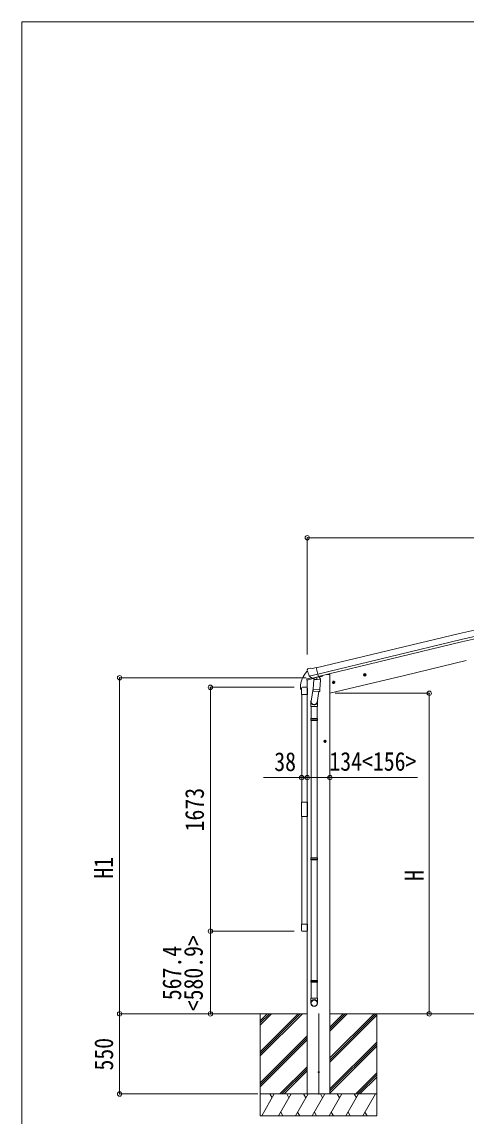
# Model space of a CAD drawing. Units: millimetres at full size, sheet at 1:30. Extents: x -8385 to 8479, y -5853 to 5787.
# Drawn here: x -8385 to -5339, y -1721 to 5787 of the extents above; entities that cross this region are included whole.
import ezdxf
from ezdxf.enums import TextEntityAlignment as Align

# ---------------------------------------------------------------- set-up
doc = ezdxf.new("R2010")
doc.units = ezdxf.units.MM
doc.header["$LTSCALE"] = 30
doc.header["$PDMODE"] = 32
doc.header["$PDSIZE"] = 30
for name, color, linetype, lineweight in [('0-0_0', 7, 'Continuous', 9), ('0-1_本体', 4, 'Continuous', 9), ('0-2_部品', 7, 'Continuous', 9), ('0-8_PARTS2', 2, 'Continuous', 9), ('0-A_寸法', 6, 'Continuous', 9), ('1-2_GLASS_SEAL', 7, 'Continuous', 9), ('1-A', 6, 'Continuous', 9), ('F-0_240', 7, 'Continuous', 9)]:
    doc.layers.add(name, color=color, linetype=linetype, lineweight=lineweight)
doc.styles.add('ＭＳ ゴシック', font='')
doc.styles.get('ＭＳ ゴシック').set_extended_font_data('MS Gothic')

msp = doc.modelspace()

# ---------------------------------------------------------------- linework, layer by layer
at = {"layer": '0-0_0'}
for p, q in [((-6428.84, -1018.94), (-6930.51, -1018.95)), ((-6751.29, -1067.54), (-6702.69, -1018.94)), ((-6751.29, -1018.95), (-6751.29, -1718.95)), ((-6751.29, -1279.67), (-6490.56, -1018.95)), ((-6751.29, -1293.82), (-6476.42, -1018.95)), ((-6751.29, -1307.96), (-6462.28, -1018.95)), ((-6751.29, -1095.83), (-6674.41, -1018.95)), ((-6751.29, -1081.69), (-6688.55, -1018.95)), ((-6272.84, -1321.72), (-5970.06, -1018.95)), ((-6272.84, -1335.87), (-5955.92, -1018.95)), ((-6272.84, -1137.88), (-6153.91, -1018.95)), ((-6272.84, -1123.74), (-6168.05, -1018.95)), ((-6272.84, -1109.59), (-6182.19, -1018.95)), ((-6272.84, -1350.01), (-5951.29, -1028.46)), ((-6272.34, -1018.95), (-1193.19, -1018.95)), ((-5951.29, -1018.95), (-5951.29, -1718.95)), ((-6751.29, -1491.81), (-6428.84, -1169.36)), ((-6751.29, -1505.95), (-6428.84, -1183.5)), ((-6751.29, -1520.09), (-6428.84, -1197.64)), ((-6272.84, -1533.86), (-5951.29, -1212.31)), ((-6272.84, -1548), (-5951.29, -1226.45)), ((-6272.84, -1562.14), (-5951.29, -1240.59)), ((-6616.3, -1568.95), (-6428.84, -1381.49)), ((-6602.16, -1568.95), (-6428.84, -1395.63)), ((-6588.01, -1568.95), (-6428.84, -1409.77)), ((-6095.8, -1568.95), (-5951.29, -1424.44)), ((-6081.66, -1568.95), (-5951.29, -1438.58)), ((-6067.51, -1568.95), (-5951.29, -1452.72)), ((-5951.29, -1568.95), (-6751.29, -1568.95)), ((-6741, -1718.95), (-6654.4, -1568.95)), ((-6669.4, -1594.93), (-6684.4, -1568.95)), ((-6625.53, -1718.95), (-6538.93, -1568.95)), ((-6553.93, -1594.93), (-6568.93, -1568.95)), ((-6510.06, -1718.95), (-6423.46, -1568.95)), ((-6438.46, -1594.93), (-6453.46, -1568.95)), ((-6284.29, -1568.95), (-6418.29, -1568.95)), ((-6394.59, -1718.95), (-6307.99, -1568.95)), ((-6322.99, -1594.93), (-6337.99, -1568.95)), ((-6279.12, -1718.95), (-6192.52, -1568.95)), ((-6207.52, -1594.93), (-6222.52, -1568.95)), ((-6163.65, -1718.95), (-6077.05, -1568.95)), ((-6107.05, -1568.95), (-6092.05, -1594.93)), ((-6048.18, -1718.95), (-5961.58, -1568.95)), ((-6751.29, -1718.95), (-5951.29, -1718.95)), ((-6610.53, -1692.97), (-6595.53, -1718.95)), ((-6495.06, -1692.97), (-6480.06, -1718.95)), ((-6379.59, -1692.97), (-6364.59, -1718.95)), ((-6264.12, -1692.97), (-6249.12, -1718.95)), ((-6148.65, -1692.97), (-6133.65, -1718.95)), ((-6033.18, -1692.97), (-6018.18, -1718.95))]:
    msp.add_line(p, q, dxfattribs=at)
at = {"layer": '0-1_本体'}
for p, q in [((-5383.92, 1590.83), (-6367.17, 1354.78)), ((-5373.85, 1548.86), (-6357.09, 1312.8)), ((-5369.92, 1532.49), (-6353.17, 1296.46)), ((-5762.13, 1303.61), (-5339.34, 1405.11)), ((-6293.34, 1310.43), (-6326.61, 1302.45)), ((-6272.84, 1310.43), (-6292.84, 1310.43)), ((-6272.84, -1568.95), (-6272.84, 1310.43)), ((-6272.84, 1181), (-5762.13, 1303.61)), ((-6428.84, -1568.95), (-6428.84, 1271.29))]:
    msp.add_line(p, q, dxfattribs=at)
for radius in [7073, 7029.83, 7013]:
    msp.add_arc((-3732.76, -5286.74), radius, 76.5, 103.5, dxfattribs=at)
at = {"layer": '0-2_部品'}
for p, q in [((-6421.23, 1349.69), (-6408.05, 1352.86)), ((-6393.49, 1350.18), (-6406.75, 1352.88)), ((-6393.49, 1350.18), (-6367.56, 1356.41)), ((-6430.67, 1270.73), (-6387.85, 1281.01)), ((-6430.67, 1277.62), (-6430.67, 1270.73)), ((-6428.55, 1338.87), (-6428.27, 1337.72)), ((-6401.43, 1287.01), (-6428.37, 1280.54)), ((-6424.33, 1347.45), (-6428.19, 1341.15)), ((-6414.49, 1298.56), (-6356.99, 1312.37)), ((-6397.64, 1283.65), (-6414.02, 1298.14)), ((-6394.93, 1283.09), (-6387.41, 1284.89)), ((-6394.1, 1283.2), (-6392.57, 1283.57)), ((-6392.57, 1283.57), (-6355.86, 1292.38)), ((-6390.73, 1283.34), (-6390.78, 1282.6)), ((-6390.02, 1281.56), (-6364.21, 1275.12)), ((-6381.33, 1279.39), (-6381.56, 1276.11)), ((-6361.81, 1290.56), (-6362.84, 1275.95)), ((-6355.86, 1292.38), (-6354.33, 1292.75)), ((-6352.78, 1294.85), (-6351.84, 1294.79)), ((-6351.84, 1294.79), (-6338.52, 1279.47)), ((-6348.15, 1290.54), (-6329.95, 1294.91)), ((-6338.52, 1279.47), (-6338.96, 1273.13)), ((-6326.11, 1302.93), (-6326.11, 1299.77)), ((-6024.42, 1309.54), (-6043.87, 1304.87)), ((-6041.45, 1305.45), (-6039.31, 1312.65)), ((-6036.28, 1300.01), (-6041.45, 1305.45)), ((-6039.31, 1312.65), (-6032.02, 1314.4)), ((-6031.81, 1297.48), (-6036.48, 1316.93)), ((-6032.02, 1314.4), (-6026.85, 1308.96)), ((-6387.42, 1214.5), (-6401.96, 1126.63)), ((-6388.64, 1196.91), (-6387.77, 1209.38)), ((-6383.11, 1276.21), (-6387.78, 1209.38)), ((-6342.09, 1206.18), (-6387.78, 1209.38)), ((-6337.42, 1273.02), (-6383.11, 1276.21)), ((-6342.1, 1206.18), (-6342.99, 1193.49)), ((-6342.09, 1206.18), (-6337.42, 1273.02)), ((-6238.35, 1258.18), (-6257.79, 1253.51)), ((-6255.37, 1254.09), (-6253.24, 1261.29)), ((-6250.2, 1248.65), (-6255.37, 1254.09)), ((-6253.24, 1261.29), (-6245.94, 1263.04)), ((-6245.73, 1246.12), (-6250.4, 1265.57)), ((-6245.94, 1263.04), (-6240.77, 1257.6)), ((-6388.24, 1195.55), (-6388.25, 1195.55)), ((-6386.8, 1194.77), (-6345.1, 1191.86)), ((-6348.64, 1192.1), (-6361.26, 1117.31)), ((-6404.11, 1089.47), (-6404.11, 1123.82)), ((-6358.11, 1089.47), (-6404.11, 1089.47)), ((-6402.11, 1089.47), (-6402.11, 1006.81)), ((-6360.11, 1089.47), (-6360.11, 1006.81)), ((-6358.11, 1124.12), (-6358.11, 1089.47)), ((-6404.11, 1004.81), (-6403.11, 1006.81)), ((-6358.11, 1004.81), (-6404.11, 1004.81)), ((-6358.11, 996.81), (-6404.11, 996.81)), ((-6359.11, 1006.81), (-6403.11, 1006.81)), ((-6359.11, 994.81), (-6403.11, 994.81)), ((-6402.11, 994.81), (-6402.11, 50.62)), ((-6360.11, 994.81), (-6360.11, 50.62)), ((-6358.11, 1004.81), (-6359.11, 1006.81)), ((-6358.11, 996.81), (-6359.11, 994.81)), ((-6358.11, 1004.81), (-6358.11, 996.81)), ((-6296.6, 850.93), (-6316.6, 850.93)), ((-6314.11, 850.93), (-6310.36, 857.43)), ((-6310.36, 844.43), (-6314.11, 850.93)), ((-6310.36, 857.43), (-6302.85, 857.43)), ((-6306.6, 840.93), (-6306.6, 860.93)), ((-6302.85, 857.43), (-6299.1, 850.93)), ((-6404.11, 48.62), (-6403.11, 50.62)), ((-6358.11, 48.62), (-6404.11, 48.62)), ((-6358.11, 40.62), (-6404.11, 40.62)), ((-6359.11, 50.62), (-6403.11, 50.62)), ((-6359.11, 38.62), (-6403.11, 38.62)), ((-6402.11, 38.62), (-6402.11, -789.56)), ((-6360.11, 38.62), (-6360.11, -789.56)), ((-6358.11, 48.62), (-6359.11, 50.62)), ((-6358.11, 40.62), (-6359.11, 38.62)), ((-6358.11, 48.62), (-6358.11, 40.62)), ((-6404.11, -791.56), (-6403.11, -789.56)), ((-6358.11, -791.56), (-6404.11, -791.56)), ((-6358.11, -799.56), (-6404.11, -799.56)), ((-6359.11, -789.56), (-6403.11, -789.56)), ((-6359.11, -801.56), (-6403.11, -801.56)), ((-6402.11, -801.56), (-6402.11, -911.56)), ((-6360.11, -801.56), (-6360.11, -911.56)), ((-6358.11, -791.56), (-6359.11, -789.56)), ((-6358.11, -799.56), (-6359.11, -801.56)), ((-6358.11, -791.56), (-6358.11, -799.56)), ((-6404.11, -945.71), (-6404.11, -911.56)), ((-6358.11, -911.56), (-6404.11, -911.56)), ((-6358.11, -945.71), (-6358.11, -911.56))]:
    msp.add_line(p, q, dxfattribs=at)
for points in [[(-6362.13, 1290.96), (-6352.41, 1293.29), (-6367.56, 1356.41)], [(-6414.76, 1299.14), (-6414.18, 1298.3), (-6414.02, 1298.14)], [(-6362.13, 1290.96), (-6362.37, 1290.81), (-6387.13, 1284.86), (-6387.41, 1284.89)], [(-6026.85, 1308.96), (-6028.98, 1301.76), (-6036.28, 1300.01)], [(-6240.77, 1257.6), (-6242.9, 1250.4), (-6250.2, 1248.65)], [(-6404.11, 1004.81), (-6404.11, 996.81), (-6403.11, 994.81)], [(-6299.1, 850.93), (-6302.85, 844.43), (-6310.36, 844.43)], [(-6404.11, 48.62), (-6404.11, 40.62), (-6403.11, 38.62)], [(-6404.11, -791.56), (-6404.11, -799.56), (-6403.11, -801.56)]]:
    msp.add_lwpolyline(points, dxfattribs=at)
for centre, radius in [((-6034.15, 1307.2), 8.5), ((-6034.15, 1307.2), 7.7), ((-6034.15, 1307.2), 6.5), ((-6248.07, 1255.85), 8.5), ((-6248.07, 1255.85), 7.7), ((-6248.07, 1255.85), 6.5), ((-6306.6, 850.93), 8.5), ((-6306.6, 850.93), 7.7), ((-6306.6, 850.93), 6.5)]:
    msp.add_circle(centre, radius, dxfattribs=at)
at = {"layer": '0-2_部品', "color": 4}
msp.add_circle((-6350.34, -1418.95), 4.5, dxfattribs=at)
at = {"layer": '0-2_部品'}
for centre, radius, start, end in [((-6407.35, 1349.94), 3, 78.5, 103.5), ((-6427.67, 1277.62), 3, 103.5, 180), ((-6231.47, 1384.97), 202.4, 193.5, 205.09125), ((-6420.07, 1344.83), 5, 103.5, 148.5), ((-6394.21, 1283.69), 0.5, 248.23754, 283.5), ((-6391.23, 1283.38), 0.5, 356, 103.5), ((-6389.78, 1282.53), 1, 176, 256), ((-6361.22, 1290.48), 0.604, 100.59842, 172.20595), ((-6354.45, 1293.23), 0.5, 283.5, 318.76246), ((-6331.11, 1299.77), 5, 283.5, 0), ((-6363.86, 1276.09), 1.03, 250.03897, 351.96569), ((-6386.7, 1196.74), 1.95, 175.04017, 217.47766), ((-6386.66, 1196.77), 2, 217.40962, 266), ((-6344.96, 1193.85), 2, 266, 349.46843)]:
    msp.add_arc(centre, radius, start, end, dxfattribs=at)
for centre, major_axis, ratio, start_param, end_param in [((-6425.63, 1339.58), (-1.57, -2.57), 0.99628, 4.712389, 5.4996506), ((-6395.65, 1285.91), (-0.73, -2.92), 0.997631, 5.8041905, 6.6006116), ((-6395.6, 1286.14), (2.63, 3.16), 0.650902, 4.0958226, 4.1686332), ((-6395.63, 1286.01), (-0.73, -2.92), 0.997631, 0.3902369, 0.4789948), ((-6381.11, 1124.12), (23, 0), 0.996195, 2.5560258, 6.5663028), ((-6381.11, 1124.12), (21, 0), 0.996195, 2.9349147, 5.9512394), ((-6381.11, -943.96), (-23, 0), 0.996195, 3.1415927, 6.2831853), ((-6381.11, -945.71), (-23, 0), 0.996195, 3.1415927, 6.2831853), ((-6381.11, -945.71), (0, -23.43), 0.981806, 4.712389, 7.8539816)]:
    msp.add_ellipse(centre, major_axis=major_axis, ratio=ratio, start_param=start_param, end_param=end_param, dxfattribs=at)
msp.add_ellipse((-6381.11, -945.71), major_axis=(21, 0), ratio=0.996195, dxfattribs=at)
at = {"layer": '0-8_PARTS2'}
msp.add_line((-6350.34, -1016.45), (-6350.34, -1571.45), dxfattribs=at)
at = {"layer": '0-A_寸法'}
for p, q in [((-6428.84, 2247.95), (-6428.84, 1445.62)), ((-6428.84, 2247.95), (-1036.82, 2247.95)), ((-7715.12, 1287.26), (-6436.29, 1287.26)), ((-7715.12, -1018.95), (-7715.12, 1287.26)), ((-7092.69, 1221.42), (-7092.69, -451.58)), ((-5591.79, 1181.03), (-6236.92, 1181.03)), ((-5591.79, -1018.95), (-5591.79, 1181.03)), ((-6272.84, 602.3), (-6428.84, 602.3)), ((-6272.84, 602.3), (-5672.84, 602.3)), ((-7715.12, -1018.95), (-6766.1, -1018.95)), ((-7715.12, -1018.95), (-6768.85, -1018.95)), ((-7715.12, -1018.95), (-7715.12, -1568.95)), ((-7081.41, -1018.95), (-6768.85, -1018.95)), ((-7715.12, -1568.95), (-6767.13, -1568.95))]:
    msp.add_line(p, q, dxfattribs=at)
for p in [(-6428.84, 2247.95), (-7715.12, 1287.26), (-5591.79, 1181.03), (-6428.84, 602.3), (-6272.84, 602.3), (-7715.12, -1018.95), (-5591.79, -1018.95), (-7715.12, -1568.95)]:
    msp.add_point(p, dxfattribs=at)
at = {"layer": '1-2_GLASS_SEAL'}
for p, q in [((-6475.34, 1221.5), (-6475.34, 1209.75)), ((-6474.84, 1209.25), (-6468.58, 1209.25)), ((-6468.08, 1216.51), (-6468.08, 1209.75)), ((-6467.84, 1173.02), (-6467.84, 1216.72)), ((-6462.34, 1222.22), (-6433.34, 1222.22)), ((-6462.08, 1222.51), (-6428.84, 1222.51)), ((-6427.84, 1216.72), (-6427.84, 1173.02)), ((-6427.84, 1173.02), (-6467.84, 1173.02)), ((-6467.84, -402.98), (-6467.84, -446.68)), ((-6427.84, -402.98), (-6467.84, -402.98)), ((-6427.84, -446.68), (-6427.84, -402.98)), ((-6462.34, -452.18), (-6433.34, -452.18))]:
    msp.add_line(p, q, dxfattribs=at)
at = {"layer": '1-2_GLASS_SEAL', "color": 4}
for p, q in [((-6466.84, 1173.02), (-6466.84, 434.01)), ((-6428.84, 1173.02), (-6428.84, 434.01)), ((-6466.84, 336.01), (-6466.84, -402.98)), ((-6428.84, -402.98), (-6428.84, 336.01))]:
    msp.add_line(p, q, dxfattribs=at)
at = {"layer": '1-2_GLASS_SEAL'}
msp.add_lwpolyline([(-6467.84, 434.01), (-6427.84, 434.01), (-6427.84, 336.01), (-6467.84, 336.01)], close=True, dxfattribs=at)
for centre, radius, start, end in [((-6323.08, 1221.5), 152.26, 135.14293, 180), ((-6426.6, 1323.53), 6.95, 95.39711, 129.45641), ((-6474.84, 1209.75), 0.5, 180, 270), ((-6468.58, 1209.75), 0.5, 270, 0), ((-6462.08, 1216.51), 6, 90, 180), ((-6462.34, 1216.72), 5.5, 90, 180), ((-6433.34, 1216.72), 5.5, 0, 90), ((-6462.34, -446.68), 5.5, 180, 270), ((-6433.34, -446.68), 5.5, 270, 0)]:
    msp.add_arc(centre, radius, start, end, dxfattribs=at)
at = {"layer": '1-A'}
for p, q in [((-7092.69, 1221.42), (-6519.16, 1221.42)), ((-6428.92, 602.3), (-6728.92, 602.3)), ((-6428.92, 602.3), (-6466.94, 602.3)), ((-7092.69, -451.58), (-6519.16, -451.58)), ((-7092.69, -1018.95), (-7092.69, -451.58)), ((-7092.69, -1018.95), (-6519.16, -1018.95))]:
    msp.add_line(p, q, dxfattribs=at)
for p in [(-7092.69, 1221.42), (-6466.94, 602.3), (-6428.92, 602.3), (-7092.69, -451.58), (-7092.69, -1018.95)]:
    msp.add_point(p, dxfattribs=at)
at = {"layer": 'F-0_240', "color": 5}
for q in [(-8385.45, -5852.66), (8054.55, 5787.34)]:
    msp.add_line((-8385.45, 5787.34), q, dxfattribs=at)

# ---------------------------------------------------------------- texts
at = {"layer": '0-A_寸法', "color": 7, "style": 'ＭＳ ゴシック', "width": 0.85}
msp.add_text('134<156>', height=129, dxfattribs=at).set_placement((-6276.84, 610.3), align=Align.BOTTOM_LEFT)
for s, p in [('H1', (-7723.12, -91.85)), ('H', (-5591.79, -106.96)), ('550', (-7721.12, -1407.95))]:
    msp.add_text(s, height=129, rotation=90, dxfattribs=at).set_placement(p, align=Align.BOTTOM_LEFT)
at = {"layer": '1-A', "color": 7, "style": 'ＭＳ ゴシック', "width": 0.85}
msp.add_text('38', height=129, dxfattribs=at).set_placement((-6654.92, 608.3), align=Align.BOTTOM_LEFT)
for s, p in [('1673', (-7098.69, 232.92)), ('<580.9>', (-7106.57, -1001.27)), ('567.4', (-7254.14, -925.27))]:
    msp.add_text(s, height=129, rotation=90, dxfattribs=at).set_placement(p, align=Align.BOTTOM_LEFT)

doc.saveas('drawing.dxf')
